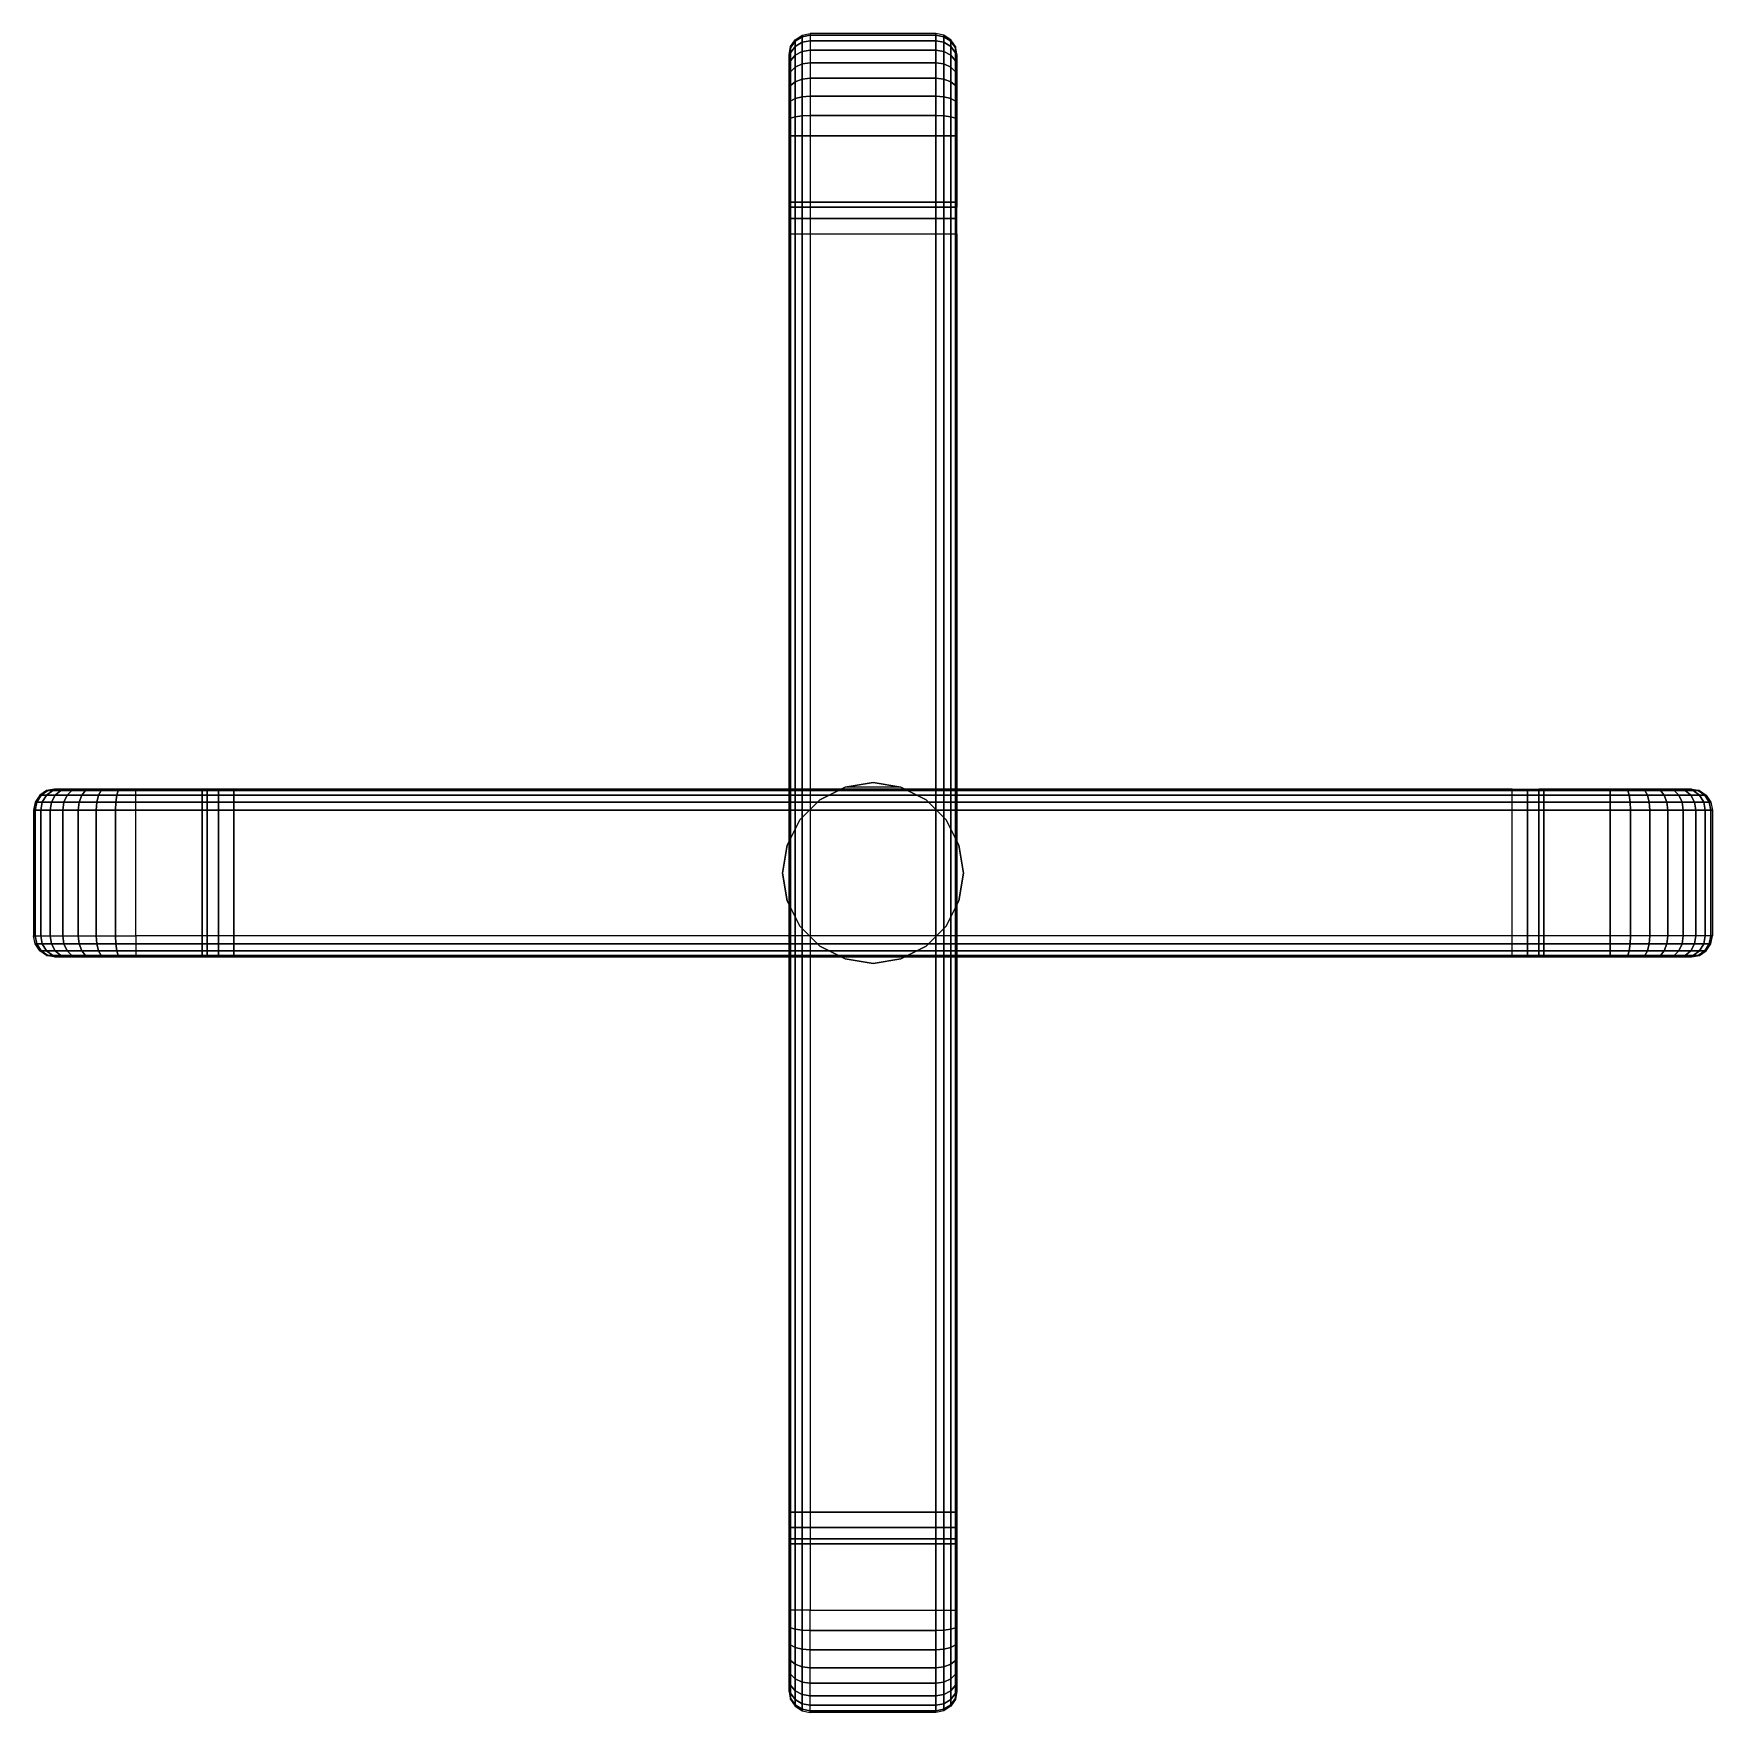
# Model space of a CAD drawing. Extents: x -400 to 400, y -400 to 400.
import ezdxf

# ---------------------------------------------------------------- set-up
doc = ezdxf.new("R2010")
doc.units = 0
doc.header["$MEASUREMENT"] = 0
doc.layers.add('ESTRUTURA', color=253, linetype='CONTINUOUS')

msp = doc.modelspace()

# ---------------------------------------------------------------- linework, layer by layer
at = {"layer": 'ESTRUTURA'}
for points in [[(-33.83, 399.24), (-30, 400), (-30, 399.23, 9.7), (-33.83, 398.48, 9.55)], [(30, 400), (-30, 400), (-30, 399.23, 9.7), (30, 399.23, 9.7)], [(33.82, 399.24), (30, 400), (30, 399.23, 9.7), (33.82, 398.48, 9.55)], [(-40, 390), (-39.24, 393.83), (-39.24, 393.17, 8.5), (-40, 389.42, 7.75)], [(-40, 389.42, 7.75), (-39.24, 393.17, 8.5), (-39.24, 390.87, 16.7), (-40, 387.34, 15.23)], [(-39.24, 393.83), (-37.07, 397.07), (-37.07, 396.35, 9.13), (-39.24, 393.17, 8.5)], [(-39.24, 393.17, 8.5), (-37.07, 396.35, 9.13), (-37.07, 393.87, 17.94), (-39.24, 390.87, 16.7)], [(-39.24, 390.87, 16.7), (-37.07, 393.87, 17.94), (-37.07, 389.71, 26.1), (-39.24, 387.02, 24.3)], [(-37.07, 397.07), (-33.83, 399.24), (-33.83, 398.48, 9.55), (-37.07, 396.35, 9.13)], [(-37.07, 396.35, 9.13), (-33.83, 398.48, 9.55), (-33.83, 395.87, 18.77), (-37.07, 393.87, 17.94)], [(-37.07, 393.87, 17.94), (-33.83, 395.87, 18.77), (-33.83, 391.52, 27.3), (-37.07, 389.71, 26.1)], [(-33.83, 398.48, 9.55), (-30, 399.23, 9.7), (-30, 396.57, 19.06), (-33.83, 395.87, 18.77)], [(-33.83, 395.87, 18.77), (-30, 396.57, 19.06), (-30, 392.15, 27.73), (-33.83, 391.52, 27.3)], [(-33.83, 391.52, 27.3), (-30, 392.15, 27.73), (-30, 386.12, 35.36), (-33.83, 385.58, 34.82)], [(30, 399.23, 9.7), (-30, 399.23, 9.7), (-30, 396.57, 19.06), (30, 396.57, 19.06)], [(30, 396.57, 19.06), (-30, 396.57, 19.06), (-30, 392.15, 27.73), (30, 392.15, 27.73)], [(30, 392.15, 27.73), (-30, 392.15, 27.73), (-30, 386.12, 35.36), (30, 386.12, 35.36)], [(33.82, 398.48, 9.55), (30, 399.23, 9.7), (30, 396.57, 19.06), (33.82, 395.87, 18.77)], [(33.82, 395.87, 18.77), (30, 396.57, 19.06), (30, 392.15, 27.73), (33.82, 391.52, 27.3)], [(33.82, 391.52, 27.3), (30, 392.15, 27.73), (30, 386.12, 35.36), (33.82, 385.58, 34.82)], [(37.07, 397.07), (33.82, 399.24), (33.82, 398.48, 9.55), (37.07, 396.35, 9.13)], [(37.07, 396.35, 9.13), (33.82, 398.48, 9.55), (33.82, 395.87, 18.77), (37.07, 393.87, 17.94)], [(37.07, 393.87, 17.94), (33.82, 395.87, 18.77), (33.82, 391.52, 27.3), (37.07, 389.71, 26.1)], [(39.24, 393.83), (37.07, 397.07), (37.07, 396.35, 9.13), (39.24, 393.17, 8.5)], [(39.24, 393.17, 8.5), (37.07, 396.35, 9.13), (37.07, 393.87, 17.94), (39.24, 390.87, 16.7)], [(39.24, 390.87, 16.7), (37.07, 393.87, 17.94), (37.07, 389.71, 26.1), (39.24, 387.02, 24.3)], [(40, 390), (39.24, 393.83), (39.24, 393.17, 8.5), (40, 389.42, 7.75)], [(40, 389.42, 7.75), (39.24, 393.17, 8.5), (39.24, 390.87, 16.7), (40, 387.34, 15.23)], [(-40, 387.34, 15.23), (-39.24, 390.87, 16.7), (-39.24, 387.02, 24.3), (-40, 383.83, 22.17)], [(-40, 383.83, 22.17), (-39.24, 387.02, 24.3), (-39.24, 381.75, 31), (-40, 379.04, 28.29)], [(-39.24, 387.02, 24.3), (-37.07, 389.71, 26.1), (-37.07, 384.04, 33.29), (-39.24, 381.75, 31)], [(-39.24, 381.75, 31), (-37.07, 384.04, 33.29), (-37.07, 377.08, 39.24), (-39.24, 375.28, 36.54)], [(-37.07, 389.71, 26.1), (-33.83, 391.52, 27.3), (-33.83, 385.58, 34.82), (-37.07, 384.04, 33.29)], [(-37.07, 384.04, 33.29), (-33.83, 385.58, 34.82), (-33.83, 378.29, 41.04), (-37.07, 377.08, 39.24)], [(-33.83, 385.58, 34.82), (-30, 386.12, 35.36), (-30, 378.71, 41.67), (-33.83, 378.29, 41.04)], [(30, 386.12, 35.36), (-30, 386.12, 35.36), (-30, 378.71, 41.67), (30, 378.71, 41.67)], [(33.82, 385.58, 34.82), (30, 386.12, 35.36), (30, 378.71, 41.67), (33.82, 378.29, 41.04)], [(37.07, 389.71, 26.1), (33.82, 391.52, 27.3), (33.82, 385.58, 34.82), (37.07, 384.04, 33.29)], [(37.07, 384.04, 33.29), (33.82, 385.58, 34.82), (33.82, 378.29, 41.04), (37.07, 377.08, 39.24)], [(39.24, 387.02, 24.3), (37.07, 389.71, 26.1), (37.07, 384.04, 33.29), (39.24, 381.75, 31)], [(39.24, 381.75, 31), (37.07, 384.04, 33.29), (37.07, 377.08, 39.24), (39.24, 375.28, 36.54)], [(40, 387.34, 15.23), (39.24, 390.87, 16.7), (39.24, 387.02, 24.3), (40, 383.83, 22.17)], [(40, 383.83, 22.17), (39.24, 387.02, 24.3), (39.24, 381.75, 31), (40, 379.04, 28.29)], [(-40, 379.04, 28.29), (-39.24, 381.75, 31), (-39.24, 375.28, 36.54), (-40, 373.15, 33.36)], [(-39.24, 375.28, 36.54), (-37.07, 377.08, 39.24), (-37.07, 369.09, 43.71), (-39.24, 367.85, 40.71)], [(-37.07, 377.08, 39.24), (-33.83, 378.29, 41.04), (-33.83, 369.92, 45.71), (-37.07, 369.09, 43.71)], [(-33.83, 378.29, 41.04), (-30, 378.71, 41.67), (-30, 370.22, 46.42), (-33.83, 369.92, 45.71)], [(30, 378.71, 41.67), (-30, 378.71, 41.67), (-30, 370.22, 46.42), (30, 370.22, 46.42)], [(33.82, 378.29, 41.04), (30, 378.71, 41.67), (30, 370.22, 46.42), (33.82, 369.92, 45.71)], [(37.07, 377.08, 39.24), (33.82, 378.29, 41.04), (33.82, 369.92, 45.71), (37.07, 369.09, 43.71)], [(39.24, 375.28, 36.54), (37.07, 377.08, 39.24), (37.07, 369.09, 43.71), (39.24, 367.85, 40.71)], [(40, 379.04, 28.29), (39.24, 381.75, 31), (39.24, 375.28, 36.54), (40, 373.15, 33.36)], [(-40, 373.15, 33.36), (-39.24, 375.28, 36.54), (-39.24, 367.85, 40.71), (-40, 366.39, 37.18)], [(-39.24, 367.85, 40.71), (-37.07, 369.09, 43.71), (-37.07, 360.39, 46.54), (-39.24, 359.75, 43.36)], [(-37.07, 369.09, 43.71), (-33.83, 369.92, 45.71), (-33.83, 360.81, 48.67), (-37.07, 360.39, 46.54)], [(-33.83, 369.92, 45.71), (-30, 370.22, 46.42), (-30, 360.96, 49.42), (-33.83, 360.81, 48.67)], [(30, 370.22, 46.42), (-30, 370.22, 46.42), (-30, 360.96, 49.42), (30, 360.96, 49.42)], [(33.82, 369.92, 45.71), (30, 370.22, 46.42), (30, 360.96, 49.42), (33.82, 360.81, 48.67)], [(37.07, 369.09, 43.71), (33.82, 369.92, 45.71), (33.82, 360.81, 48.67), (37.07, 360.39, 46.54)], [(39.24, 367.85, 40.71), (37.07, 369.09, 43.71), (37.07, 360.39, 46.54), (39.24, 359.75, 43.36)], [(40, 373.15, 33.36), (39.24, 375.28, 36.54), (39.24, 367.85, 40.71), (40, 366.39, 37.18)], [(-40, 366.39, 37.18), (-39.24, 367.85, 40.71), (-39.24, 359.75, 43.36), (-40, 359.01, 39.61)], [(-39.24, 359.75, 43.36), (-37.07, 360.39, 46.54), (-37.07, 351.29, 47.62), (-39.24, 351.29, 44.38)], [(-37.07, 360.39, 46.54), (-33.83, 360.81, 48.67), (-33.83, 351.29, 49.79), (-37.07, 351.29, 47.62)], [(-33.83, 360.81, 48.67), (-30, 360.96, 49.42), (-30, 351.29, 50.55), (-33.83, 351.29, 49.79)], [(30, 360.96, 49.42), (-30, 360.96, 49.42), (-30, 351.29, 50.55), (30, 351.29, 50.55)], [(33.82, 360.81, 48.67), (30, 360.96, 49.42), (30, 351.29, 50.55), (33.82, 351.29, 49.79)], [(37.07, 360.39, 46.54), (33.82, 360.81, 48.67), (33.82, 351.29, 49.79), (37.07, 351.29, 47.62)], [(39.24, 359.75, 43.36), (37.07, 360.39, 46.54), (37.07, 351.29, 47.62), (39.24, 351.29, 44.38)], [(40, 366.39, 37.18), (39.24, 367.85, 40.71), (39.24, 359.75, 43.36), (40, 359.01, 39.61)], [(-40, 359.01, 39.61), (-39.24, 359.75, 43.36), (-39.24, 351.29, 44.38), (-40, 351.29, 40.55)], [(40, 359.01, 39.61), (39.24, 359.75, 43.36), (39.24, 351.29, 44.38), (40, 351.29, 40.55)], [(-40, 351.29, 40.55), (-39.24, 351.29, 44.38), (-39.24, -351.29, 44.38), (-40, -351.29, 40.55)], [(-39.24, 351.29, 44.38), (-37.07, 351.29, 47.62), (-37.07, -351.29, 47.62), (-39.24, -351.29, 44.38)], [(-37.07, 351.29, 47.62), (-33.83, 351.29, 49.79), (-33.83, -351.29, 49.79), (-37.07, -351.29, 47.62)], [(-33.83, 351.29, 49.79), (-30, 351.29, 50.55), (-30, -351.29, 50.55), (-33.83, -351.29, 49.79)], [(30, 351.29, 50.55), (-30, 351.29, 50.55), (-30, -351.29, 50.55), (30, -351.29, 50.55)], [(33.82, 351.29, 49.79), (30, 351.29, 50.55), (30, -351.29, 50.55), (33.82, -351.29, 49.79)], [(37.07, 351.29, 47.62), (33.82, 351.29, 49.79), (33.82, -351.29, 49.79), (37.07, -351.29, 47.62)], [(39.24, 351.29, 44.38), (37.07, 351.29, 47.62), (37.07, -351.29, 47.62), (39.24, -351.29, 44.38)], [(40, 351.29, 40.55), (39.24, 351.29, 44.38), (39.24, -351.29, 44.38), (40, -351.29, 40.55)], [(40, 319.6), (-40, 319.6), (-40, 319.6), (40, 319.6)], [(40, 319.6), (-40, 319.6), (-40, 317.33, 7.32), (40, 317.33, 7.32)], [(40, 317.33, 7.32), (-40, 317.33, 7.32), (-40, 311.92, 12.73), (40, 311.92, 12.73)], [(40, 311.92, 12.73), (-40, 311.92, 12.73), (-40, 304.6, 15), (40, 304.6, 15)], [(40, 304.6, 15), (40, -304.6, 15), (-40, -304.6, 15), (-40, 304.6, 15)], [(-390, 40), (-393.83, 39.24), (-393.17, 39.24, 8.5), (-389.42, 40, 7.75)], [(-389.42, 40, 7.75), (-393.17, 39.24, 8.5), (-390.87, 39.24, 16.7), (-387.34, 40, 15.23)], [(-387.34, 40, 15.23), (-390.87, 39.24, 16.7), (-387.02, 39.24, 24.3), (-383.83, 40, 22.17)], [(-383.83, 40, 22.17), (-387.02, 39.24, 24.3), (-381.75, 39.24, 31), (-379.04, 40, 28.29)], [(-379.04, 40, 28.29), (-381.75, 39.24, 31), (-375.28, 39.24, 36.54), (-373.15, 40, 33.36)], [(-373.15, 40, 33.36), (-375.28, 39.24, 36.54), (-367.85, 39.24, 40.71), (-366.39, 40, 37.18)], [(-366.39, 40, 37.18), (-367.85, 39.24, 40.71), (-359.75, 39.24, 43.36), (-359.01, 40, 39.61)], [(-359.01, 40, 39.61), (-359.75, 39.24, 43.36), (-351.29, 39.24, 44.38), (-351.29, 40, 40.55)], [(351.29, 40, 40.55), (351.29, 39.24, 44.38), (-351.29, 39.24, 44.38), (-351.29, 40, 40.55)], [(-319.6, 40), (-319.6, -40), (-319.6, -40), (-319.6, 40)], [(-319.6, 40), (-319.6, -40), (-317.33, -40, 7.32), (-317.33, 40, 7.32)], [(-317.33, 40, 7.32), (-317.33, -40, 7.32), (-311.92, -40, 12.73), (-311.92, 40, 12.73)], [(-311.92, 40, 12.73), (-311.92, -40, 12.73), (-304.6, -40, 15), (-304.6, 40, 15)], [(304.6, 40, 15), (-304.6, 40, 15), (-304.6, -40, 15), (304.6, -40, 15)], [(-13.31, 40.95, 50.55), (-13.31, 40.95, 720), (-25.31, 34.84, 720), (-25.31, 34.84, 50.55)], [(-13.31, 40.95, 720), (0, 43.06, 720), (13.31, 40.95, 720), (-13.31, 40.95, 720)], [(0, 43.06, 50.55), (0, 43.06, 720), (-13.31, 40.95, 720), (-13.31, 40.95, 50.55)], [(13.31, 40.95, 50.55), (13.31, 40.95, 720), (0, 43.06, 720), (0, 43.06, 50.55)], [(25.31, 34.84, 50.55), (25.31, 34.84, 720), (13.31, 40.95, 720), (13.31, 40.95, 50.55)], [(311.92, 40, 12.73), (311.92, -40, 12.73), (304.6, -40, 15), (304.6, 40, 15)], [(317.33, 40, 7.32), (317.33, -40, 7.32), (311.92, -40, 12.73), (311.92, 40, 12.73)], [(319.6, 40), (319.6, -40), (317.33, -40, 7.32), (317.33, 40, 7.32)], [(319.6, 40), (319.6, -40), (319.6, -40), (319.6, 40)], [(359.0099, 40, 39.61), (359.75, 39.24, 43.36), (351.29, 39.24, 44.38), (351.29, 40, 40.55)], [(366.39, 40, 37.18), (367.85, 39.24, 40.71), (359.75, 39.24, 43.36), (359.0099, 40, 39.61)], [(373.1499, 40, 33.36), (375.28, 39.24, 36.54), (367.85, 39.24, 40.71), (366.39, 40, 37.18)], [(379.04, 40, 28.29), (381.7499, 39.24, 31), (375.28, 39.24, 36.54), (373.1499, 40, 33.36)], [(383.83, 40, 22.17), (387.02, 39.24, 24.3), (381.7499, 39.24, 31), (379.04, 40, 28.29)], [(387.34, 40, 15.23), (390.87, 39.24, 16.7), (387.02, 39.24, 24.3), (383.83, 40, 22.17)], [(389.42, 40, 7.75), (393.17, 39.24, 8.5), (390.87, 39.24, 16.7), (387.34, 40, 15.23)], [(390, 40), (393.83, 39.24), (393.17, 39.24, 8.5), (389.42, 40, 7.75)], [(-399.24, 33.82), (-400, 30), (-399.23, 30, 9.7), (-398.48, 33.82, 9.55)], [(-397.07, 37.07), (-399.24, 33.82), (-398.48, 33.82, 9.55), (-396.35, 37.07, 9.13)], [(-398.48, 33.82, 9.55), (-399.23, 30, 9.7), (-396.57, 30, 19.06), (-395.87, 33.82, 18.77)], [(-396.35, 37.07, 9.13), (-398.48, 33.82, 9.55), (-395.87, 33.82, 18.77), (-393.87, 37.07, 17.94)], [(-393.83, 39.24), (-397.07, 37.07), (-396.35, 37.07, 9.13), (-393.17, 39.24, 8.5)], [(-395.87, 33.82, 18.77), (-396.57, 30, 19.06), (-392.15, 30, 27.73), (-391.52, 33.82, 27.3)], [(-393.17, 39.24, 8.5), (-396.35, 37.07, 9.13), (-393.87, 37.07, 17.94), (-390.87, 39.24, 16.7)], [(-393.87, 37.07, 17.94), (-395.87, 33.82, 18.77), (-391.52, 33.82, 27.3), (-389.71, 37.07, 26.1)], [(-390.87, 39.24, 16.7), (-393.87, 37.07, 17.94), (-389.71, 37.07, 26.1), (-387.02, 39.24, 24.3)], [(-391.52, 33.82, 27.3), (-392.15, 30, 27.73), (-386.12, 30, 35.36), (-385.58, 33.82, 34.82)], [(-389.71, 37.07, 26.1), (-391.52, 33.82, 27.3), (-385.58, 33.82, 34.82), (-384.04, 37.07, 33.29)], [(-387.02, 39.24, 24.3), (-389.71, 37.07, 26.1), (-384.04, 37.07, 33.29), (-381.75, 39.24, 31)], [(-385.58, 33.82, 34.82), (-386.12, 30, 35.36), (-378.71, 30, 41.67), (-378.29, 33.82, 41.04)], [(-384.04, 37.07, 33.29), (-385.58, 33.82, 34.82), (-378.29, 33.82, 41.04), (-377.08, 37.07, 39.24)], [(-381.75, 39.24, 31), (-384.04, 37.07, 33.29), (-377.08, 37.07, 39.24), (-375.28, 39.24, 36.54)], [(-378.29, 33.82, 41.04), (-378.71, 30, 41.67), (-370.22, 30, 46.42), (-369.92, 33.82, 45.71)], [(-377.08, 37.07, 39.24), (-378.29, 33.82, 41.04), (-369.92, 33.82, 45.71), (-369.09, 37.07, 43.71)], [(-375.28, 39.24, 36.54), (-377.08, 37.07, 39.24), (-369.09, 37.07, 43.71), (-367.85, 39.24, 40.71)], [(-369.92, 33.82, 45.71), (-370.22, 30, 46.42), (-360.96, 30, 49.42), (-360.81, 33.82, 48.67)], [(-369.09, 37.07, 43.71), (-369.92, 33.82, 45.71), (-360.81, 33.82, 48.67), (-360.39, 37.07, 46.54)], [(-367.85, 39.24, 40.71), (-369.09, 37.07, 43.71), (-360.39, 37.07, 46.54), (-359.75, 39.24, 43.36)], [(-360.81, 33.82, 48.67), (-360.96, 30, 49.42), (-351.29, 30, 50.55), (-351.29, 33.82, 49.79)], [(-360.39, 37.07, 46.54), (-360.81, 33.82, 48.67), (-351.29, 33.82, 49.79), (-351.29, 37.07, 47.62)], [(-359.75, 39.24, 43.36), (-360.39, 37.07, 46.54), (-351.29, 37.07, 47.62), (-351.29, 39.24, 44.38)], [(351.29, 39.24, 44.38), (351.29, 37.07, 47.62), (-351.29, 37.07, 47.62), (-351.29, 39.24, 44.38)], [(351.29, 37.07, 47.62), (351.29, 33.82, 49.79), (-351.29, 33.82, 49.79), (-351.29, 37.07, 47.62)], [(351.29, 33.82, 49.79), (351.29, 30, 50.55), (-351.29, 30, 50.55), (-351.29, 33.82, 49.79)], [(-25.31, 34.84, 50.55), (-25.31, 34.84, 720), (-34.84, 25.31, 720), (-34.84, 25.31, 50.55)], [(34.84, 25.31, 50.55), (34.84, 25.31, 720), (25.31, 34.84, 720), (25.31, 34.84, 50.55)], [(359.75, 39.24, 43.36), (360.39, 37.07, 46.54), (351.29, 37.07, 47.62), (351.29, 39.24, 44.38)], [(360.39, 37.07, 46.54), (360.81, 33.82, 48.67), (351.29, 33.82, 49.79), (351.29, 37.07, 47.62)], [(360.81, 33.82, 48.67), (360.96, 30, 49.42), (351.29, 30, 50.55), (351.29, 33.82, 49.79)], [(367.85, 39.24, 40.71), (369.09, 37.07, 43.71), (360.39, 37.07, 46.54), (359.75, 39.24, 43.36)], [(369.09, 37.07, 43.71), (369.92, 33.82, 45.71), (360.81, 33.82, 48.67), (360.39, 37.07, 46.54)], [(369.92, 33.82, 45.71), (370.22, 30, 46.42), (360.96, 30, 49.42), (360.81, 33.82, 48.67)], [(375.28, 39.24, 36.54), (377.08, 37.07, 39.24), (369.09, 37.07, 43.71), (367.85, 39.24, 40.71)], [(377.08, 37.07, 39.24), (378.29, 33.82, 41.04), (369.92, 33.82, 45.71), (369.09, 37.07, 43.71)], [(378.29, 33.82, 41.04), (378.71, 30, 41.67), (370.22, 30, 46.42), (369.92, 33.82, 45.71)], [(381.7499, 39.24, 31), (384.04, 37.07, 33.29), (377.08, 37.07, 39.24), (375.28, 39.24, 36.54)], [(384.04, 37.07, 33.29), (385.58, 33.82, 34.82), (378.29, 33.82, 41.04), (377.08, 37.07, 39.24)], [(385.58, 33.82, 34.82), (386.12, 30, 35.36), (378.71, 30, 41.67), (378.29, 33.82, 41.04)], [(387.02, 39.24, 24.3), (389.71, 37.07, 26.1), (384.04, 37.07, 33.29), (381.7499, 39.24, 31)], [(389.71, 37.07, 26.1), (391.52, 33.82, 27.3), (385.58, 33.82, 34.82), (384.04, 37.07, 33.29)], [(391.52, 33.82, 27.3), (392.1499, 30, 27.73), (386.12, 30, 35.36), (385.58, 33.82, 34.82)], [(390.87, 39.24, 16.7), (393.8699, 37.07, 17.94), (389.71, 37.07, 26.1), (387.02, 39.24, 24.3)], [(393.8699, 37.07, 17.94), (395.87, 33.82, 18.77), (391.52, 33.82, 27.3), (389.71, 37.07, 26.1)], [(393.17, 39.24, 8.5), (396.35, 37.07, 9.13), (393.8699, 37.07, 17.94), (390.87, 39.24, 16.7)], [(395.87, 33.82, 18.77), (396.57, 30, 19.06), (392.1499, 30, 27.73), (391.52, 33.82, 27.3)], [(393.83, 39.24), (397.07, 37.07), (396.35, 37.07, 9.13), (393.17, 39.24, 8.5)], [(396.35, 37.07, 9.13), (398.48, 33.82, 9.55), (395.87, 33.82, 18.77), (393.8699, 37.07, 17.94)], [(398.48, 33.82, 9.55), (399.23, 30, 9.7), (396.57, 30, 19.06), (395.87, 33.82, 18.77)], [(397.07, 37.07), (399.24, 33.82), (398.48, 33.82, 9.55), (396.35, 37.07, 9.13)], [(399.24, 33.82), (400, 30), (399.23, 30, 9.7), (398.48, 33.82, 9.55)], [(-400, 30), (-400, -30), (-399.23, -30, 9.7), (-399.23, 30, 9.7)], [(-399.23, 30, 9.7), (-399.23, -30, 9.7), (-396.57, -30, 19.06), (-396.57, 30, 19.06)], [(-396.57, 30, 19.06), (-396.57, -30, 19.06), (-392.15, -30, 27.73), (-392.15, 30, 27.73)], [(-392.15, 30, 27.73), (-392.15, -30, 27.73), (-386.12, -30, 35.36), (-386.12, 30, 35.36)], [(-386.12, 30, 35.36), (-386.12, -30, 35.36), (-378.71, -30, 41.67), (-378.71, 30, 41.67)], [(-378.71, 30, 41.67), (-378.71, -30, 41.67), (-370.22, -30, 46.42), (-370.22, 30, 46.42)], [(-370.22, 30, 46.42), (-370.22, -30, 46.42), (-360.96, -30, 49.42), (-360.96, 30, 49.42)], [(-360.96, 30, 49.42), (-360.96, -30, 49.42), (-351.29, -30, 50.55), (-351.29, 30, 50.55)], [(351.29, 30, 50.55), (351.29, -30, 50.55), (-351.29, -30, 50.55), (-351.29, 30, 50.55)], [(-34.84, 25.31, 50.55), (-34.84, 25.31, 720), (-40.95, 13.31, 720), (-40.95, 13.31, 50.55)], [(40.95, 13.31, 50.55), (40.95, 13.31, 720), (34.84, 25.31, 720), (34.84, 25.31, 50.55)], [(360.96, 30, 49.42), (360.96, -30, 49.42), (351.29, -30, 50.55), (351.29, 30, 50.55)], [(370.22, 30, 46.42), (370.22, -30, 46.42), (360.96, -30, 49.42), (360.96, 30, 49.42)], [(378.71, 30, 41.67), (378.71, -30, 41.67), (370.22, -30, 46.42), (370.22, 30, 46.42)], [(386.12, 30, 35.36), (386.12, -30, 35.36), (378.71, -30, 41.67), (378.71, 30, 41.67)], [(392.1499, 30, 27.73), (392.1499, -30, 27.73), (386.12, -30, 35.36), (386.12, 30, 35.36)], [(396.57, 30, 19.06), (396.57, -30, 19.06), (392.1499, -30, 27.73), (392.1499, 30, 27.73)], [(399.23, 30, 9.7), (399.23, -30, 9.7), (396.57, -30, 19.06), (396.57, 30, 19.06)], [(400, 30), (400, -30), (399.23, -30, 9.7), (399.23, 30, 9.7)], [(-40.95, 13.31, 50.55), (-40.95, 13.31, 720), (-43.06, 0, 720), (-43.06, 0, 50.55)], [(43.06, 0, 50.55), (43.06, 0, 720), (40.95, 13.31, 720), (40.95, 13.31, 50.55)], [(-43.06, 0, 50.55), (-43.06, 0, 720), (-40.95, -13.31, 720), (-40.95, -13.31, 50.55)], [(40.95, -13.31, 50.55), (40.95, -13.31, 720), (43.06, 0, 720), (43.06, 0, 50.55)], [(-40.95, -13.31, 50.55), (-40.95, -13.31, 720), (-34.84, -25.31, 720), (-34.84, -25.31, 50.55)], [(34.84, -25.31, 50.55), (34.84, -25.31, 720), (40.95, -13.31, 720), (40.95, -13.31, 50.55)], [(-399.24, -33.83), (-400, -30), (-399.23, -30, 9.7), (-398.48, -33.83, 9.55)], [(-398.48, -33.83, 9.55), (-399.23, -30, 9.7), (-396.57, -30, 19.06), (-395.87, -33.83, 18.77)], [(-395.87, -33.83, 18.77), (-396.57, -30, 19.06), (-392.15, -30, 27.73), (-391.52, -33.83, 27.3)], [(-391.52, -33.83, 27.3), (-392.15, -30, 27.73), (-386.12, -30, 35.36), (-385.58, -33.83, 34.82)], [(-385.58, -33.83, 34.82), (-386.12, -30, 35.36), (-378.71, -30, 41.67), (-378.29, -33.83, 41.04)], [(-378.29, -33.83, 41.04), (-378.71, -30, 41.67), (-370.22, -30, 46.42), (-369.92, -33.83, 45.71)], [(-369.92, -33.83, 45.71), (-370.22, -30, 46.42), (-360.96, -30, 49.42), (-360.81, -33.83, 48.67)], [(-360.81, -33.83, 48.67), (-360.96, -30, 49.42), (-351.29, -30, 50.55), (-351.29, -33.83, 49.79)], [(351.29, -33.83, 49.79), (351.29, -30, 50.55), (-351.29, -30, 50.55), (-351.29, -33.83, 49.79)], [(-34.84, -25.31, 50.55), (-34.84, -25.31, 720), (-25.31, -34.84, 720), (-25.31, -34.84, 50.55)], [(25.31, -34.84, 50.55), (25.31, -34.84, 720), (34.84, -25.31, 720), (34.84, -25.31, 50.55)], [(360.81, -33.83, 48.67), (360.96, -30, 49.42), (351.29, -30, 50.55), (351.29, -33.83, 49.79)], [(369.92, -33.83, 45.71), (370.22, -30, 46.42), (360.96, -30, 49.42), (360.81, -33.83, 48.67)], [(378.29, -33.83, 41.04), (378.71, -30, 41.67), (370.22, -30, 46.42), (369.92, -33.83, 45.71)], [(385.58, -33.83, 34.82), (386.12, -30, 35.36), (378.71, -30, 41.67), (378.29, -33.83, 41.04)], [(391.52, -33.83, 27.3), (392.1499, -30, 27.73), (386.12, -30, 35.36), (385.58, -33.83, 34.82)], [(395.87, -33.83, 18.77), (396.57, -30, 19.06), (392.1499, -30, 27.73), (391.52, -33.83, 27.3)], [(398.48, -33.83, 9.55), (399.23, -30, 9.7), (396.57, -30, 19.06), (395.87, -33.83, 18.77)], [(399.24, -33.83), (400, -30), (399.23, -30, 9.7), (398.48, -33.83, 9.55)], [(-397.07, -37.07), (-399.24, -33.83), (-398.48, -33.83, 9.55), (-396.35, -37.07, 9.13)], [(-396.35, -37.07, 9.13), (-398.48, -33.83, 9.55), (-395.87, -33.83, 18.77), (-393.87, -37.07, 17.94)], [(-393.83, -39.24), (-397.07, -37.07), (-396.35, -37.07, 9.13), (-393.17, -39.24, 8.5)], [(-393.17, -39.24, 8.5), (-396.35, -37.07, 9.13), (-393.87, -37.07, 17.94), (-390.87, -39.24, 16.7)], [(-393.87, -37.07, 17.94), (-395.87, -33.83, 18.77), (-391.52, -33.83, 27.3), (-389.71, -37.07, 26.1)], [(-390.87, -39.24, 16.7), (-393.87, -37.07, 17.94), (-389.71, -37.07, 26.1), (-387.02, -39.24, 24.3)], [(-390, -40), (-393.83, -39.24), (-393.17, -39.24, 8.5), (-389.42, -40, 7.75)], [(-389.42, -40, 7.75), (-393.17, -39.24, 8.5), (-390.87, -39.24, 16.7), (-387.34, -40, 15.23)], [(-389.71, -37.07, 26.1), (-391.52, -33.83, 27.3), (-385.58, -33.83, 34.82), (-384.04, -37.07, 33.29)], [(-387.34, -40, 15.23), (-390.87, -39.24, 16.7), (-387.02, -39.24, 24.3), (-383.83, -40, 22.17)], [(-387.02, -39.24, 24.3), (-389.71, -37.07, 26.1), (-384.04, -37.07, 33.29), (-381.75, -39.24, 31)], [(-383.83, -40, 22.17), (-387.02, -39.24, 24.3), (-381.75, -39.24, 31), (-379.04, -40, 28.29)], [(-384.04, -37.07, 33.29), (-385.58, -33.83, 34.82), (-378.29, -33.83, 41.04), (-377.08, -37.07, 39.24)], [(-381.75, -39.24, 31), (-384.04, -37.07, 33.29), (-377.08, -37.07, 39.24), (-375.28, -39.24, 36.54)], [(-379.04, -40, 28.29), (-381.75, -39.24, 31), (-375.28, -39.24, 36.54), (-373.15, -40, 33.36)], [(-377.08, -37.07, 39.24), (-378.29, -33.83, 41.04), (-369.92, -33.83, 45.71), (-369.09, -37.07, 43.71)], [(-375.28, -39.24, 36.54), (-377.08, -37.07, 39.24), (-369.09, -37.07, 43.71), (-367.85, -39.24, 40.71)], [(-373.15, -40, 33.36), (-375.28, -39.24, 36.54), (-367.85, -39.24, 40.71), (-366.39, -40, 37.18)], [(-369.09, -37.07, 43.71), (-369.92, -33.83, 45.71), (-360.81, -33.83, 48.67), (-360.39, -37.07, 46.54)], [(-367.85, -39.24, 40.71), (-369.09, -37.07, 43.71), (-360.39, -37.07, 46.54), (-359.75, -39.24, 43.36)], [(-366.39, -40, 37.18), (-367.85, -39.24, 40.71), (-359.75, -39.24, 43.36), (-359.01, -40, 39.61)], [(-360.39, -37.07, 46.54), (-360.81, -33.83, 48.67), (-351.29, -33.83, 49.79), (-351.29, -37.07, 47.62)], [(-359.75, -39.24, 43.36), (-360.39, -37.07, 46.54), (-351.29, -37.07, 47.62), (-351.29, -39.24, 44.38)], [(-359.01, -40, 39.61), (-359.75, -39.24, 43.36), (-351.29, -39.24, 44.38), (-351.29, -40, 40.55)], [(351.29, -37.07, 47.62), (351.29, -33.83, 49.79), (-351.29, -33.83, 49.79), (-351.29, -37.07, 47.62)], [(351.29, -39.24, 44.38), (351.29, -37.07, 47.62), (-351.29, -37.07, 47.62), (-351.29, -39.24, 44.38)], [(351.29, -40, 40.55), (351.29, -39.24, 44.38), (-351.29, -39.24, 44.38), (-351.29, -40, 40.55)], [(-25.31, -34.84, 50.55), (-25.31, -34.84, 720), (-13.31, -40.95, 720), (-13.31, -40.95, 50.55)], [(13.31, -40.95, 50.55), (13.31, -40.95, 720), (25.31, -34.84, 720), (25.31, -34.84, 50.55)], [(360.39, -37.07, 46.54), (360.81, -33.83, 48.67), (351.29, -33.83, 49.79), (351.29, -37.07, 47.62)], [(359.75, -39.24, 43.36), (360.39, -37.07, 46.54), (351.29, -37.07, 47.62), (351.29, -39.24, 44.38)], [(359.0099, -40, 39.61), (359.75, -39.24, 43.36), (351.29, -39.24, 44.38), (351.29, -40, 40.55)], [(366.39, -40, 37.18), (367.85, -39.24, 40.71), (359.75, -39.24, 43.36), (359.0099, -40, 39.61)], [(367.85, -39.24, 40.71), (369.09, -37.07, 43.71), (360.39, -37.07, 46.54), (359.75, -39.24, 43.36)], [(369.09, -37.07, 43.71), (369.92, -33.83, 45.71), (360.81, -33.83, 48.67), (360.39, -37.07, 46.54)], [(373.1499, -40, 33.36), (375.28, -39.24, 36.54), (367.85, -39.24, 40.71), (366.39, -40, 37.18)], [(375.28, -39.24, 36.54), (377.08, -37.07, 39.24), (369.09, -37.07, 43.71), (367.85, -39.24, 40.71)], [(377.08, -37.07, 39.24), (378.29, -33.83, 41.04), (369.92, -33.83, 45.71), (369.09, -37.07, 43.71)], [(379.04, -40, 28.29), (381.7499, -39.24, 31), (375.28, -39.24, 36.54), (373.1499, -40, 33.36)], [(381.7499, -39.24, 31), (384.04, -37.07, 33.29), (377.08, -37.07, 39.24), (375.28, -39.24, 36.54)], [(384.04, -37.07, 33.29), (385.58, -33.83, 34.82), (378.29, -33.83, 41.04), (377.08, -37.07, 39.24)], [(383.83, -40, 22.17), (387.02, -39.24, 24.3), (381.7499, -39.24, 31), (379.04, -40, 28.29)], [(387.02, -39.24, 24.3), (389.71, -37.07, 26.1), (384.04, -37.07, 33.29), (381.7499, -39.24, 31)], [(387.34, -40, 15.23), (390.87, -39.24, 16.7), (387.02, -39.24, 24.3), (383.83, -40, 22.17)], [(389.71, -37.07, 26.1), (391.52, -33.83, 27.3), (385.58, -33.83, 34.82), (384.04, -37.07, 33.29)], [(390.87, -39.24, 16.7), (393.8699, -37.07, 17.94), (389.71, -37.07, 26.1), (387.02, -39.24, 24.3)], [(389.42, -40, 7.75), (393.17, -39.24, 8.5), (390.87, -39.24, 16.7), (387.34, -40, 15.23)], [(390, -40), (393.83, -39.24), (393.17, -39.24, 8.5), (389.42, -40, 7.75)], [(393.8699, -37.07, 17.94), (395.87, -33.83, 18.77), (391.52, -33.83, 27.3), (389.71, -37.07, 26.1)], [(393.17, -39.24, 8.5), (396.35, -37.07, 9.13), (393.8699, -37.07, 17.94), (390.87, -39.24, 16.7)], [(393.83, -39.24), (397.07, -37.07), (396.35, -37.07, 9.13), (393.17, -39.24, 8.5)], [(396.35, -37.07, 9.13), (398.48, -33.83, 9.55), (395.87, -33.83, 18.77), (393.8699, -37.07, 17.94)], [(397.07, -37.07), (399.24, -33.83), (398.48, -33.83, 9.55), (396.35, -37.07, 9.13)], [(-13.31, -40.95, 50.55), (-13.31, -40.95, 720), (0, -43.06, 720), (0, -43.06, 50.55)], [(0, -43.06, 50.55), (0, -43.06, 720), (13.31, -40.95, 720), (13.31, -40.95, 50.55)], [(40, -311.92, 12.73), (-40, -311.92, 12.73), (-40, -304.6, 15), (40, -304.6, 15)], [(40, -317.33, 7.32), (-40, -317.33, 7.32), (-40, -311.92, 12.73), (40, -311.92, 12.73)], [(40, -319.6), (-40, -319.6), (-40, -317.33, 7.32), (40, -317.33, 7.32)], [(40, -319.6), (-40, -319.6), (-40, -319.6), (40, -319.6)], [(-40, -359.0099, 39.61), (-39.24, -359.75, 43.36), (-39.24, -351.29, 44.38), (-40, -351.29, 40.55)], [(-39.24, -359.75, 43.36), (-37.07, -360.39, 46.54), (-37.07, -351.29, 47.62), (-39.24, -351.29, 44.38)], [(-37.07, -360.39, 46.54), (-33.83, -360.81, 48.67), (-33.83, -351.29, 49.79), (-37.07, -351.29, 47.62)], [(-33.83, -360.81, 48.67), (-30, -360.96, 49.42), (-30, -351.29, 50.55), (-33.83, -351.29, 49.79)], [(30, -360.96, 49.42), (-30, -360.96, 49.42), (-30, -351.29, 50.55), (30, -351.29, 50.55)], [(33.82, -360.81, 48.67), (30, -360.96, 49.42), (30, -351.29, 50.55), (33.82, -351.29, 49.79)], [(37.07, -360.39, 46.54), (33.82, -360.81, 48.67), (33.82, -351.29, 49.79), (37.07, -351.29, 47.62)], [(39.24, -359.75, 43.36), (37.07, -360.39, 46.54), (37.07, -351.29, 47.62), (39.24, -351.29, 44.38)], [(40, -359.0099, 39.61), (39.24, -359.75, 43.36), (39.24, -351.29, 44.38), (40, -351.29, 40.55)], [(-40, -366.39, 37.18), (-39.24, -367.85, 40.71), (-39.24, -359.75, 43.36), (-40, -359.0099, 39.61)], [(-39.24, -367.85, 40.71), (-37.07, -369.09, 43.71), (-37.07, -360.39, 46.54), (-39.24, -359.75, 43.36)], [(39.24, -367.85, 40.71), (37.07, -369.09, 43.71), (37.07, -360.39, 46.54), (39.24, -359.75, 43.36)], [(40, -366.39, 37.18), (39.24, -367.85, 40.71), (39.24, -359.75, 43.36), (40, -359.0099, 39.61)], [(-40, -373.1499, 33.36), (-39.24, -375.28, 36.54), (-39.24, -367.85, 40.71), (-40, -366.39, 37.18)], [(-39.24, -375.28, 36.54), (-37.07, -377.08, 39.24), (-37.07, -369.09, 43.71), (-39.24, -367.85, 40.71)], [(-37.07, -369.09, 43.71), (-33.83, -369.92, 45.71), (-33.83, -360.81, 48.67), (-37.07, -360.39, 46.54)], [(-33.83, -369.92, 45.71), (-30, -370.22, 46.42), (-30, -360.96, 49.42), (-33.83, -360.81, 48.67)], [(30, -370.22, 46.42), (-30, -370.22, 46.42), (-30, -360.96, 49.42), (30, -360.96, 49.42)], [(33.82, -369.92, 45.71), (30, -370.22, 46.42), (30, -360.96, 49.42), (33.82, -360.81, 48.67)], [(37.07, -369.09, 43.71), (33.82, -369.92, 45.71), (33.82, -360.81, 48.67), (37.07, -360.39, 46.54)], [(39.24, -375.28, 36.54), (37.07, -377.08, 39.24), (37.07, -369.09, 43.71), (39.24, -367.85, 40.71)], [(40, -373.1499, 33.36), (39.24, -375.28, 36.54), (39.24, -367.85, 40.71), (40, -366.39, 37.18)], [(-40, -379.04, 28.29), (-39.24, -381.7499, 31), (-39.24, -375.28, 36.54), (-40, -373.1499, 33.36)], [(-39.24, -381.7499, 31), (-37.07, -384.04, 33.29), (-37.07, -377.08, 39.24), (-39.24, -375.28, 36.54)], [(-37.07, -377.08, 39.24), (-33.83, -378.29, 41.04), (-33.83, -369.92, 45.71), (-37.07, -369.09, 43.71)], [(-33.83, -378.29, 41.04), (-30, -378.71, 41.67), (-30, -370.22, 46.42), (-33.83, -369.92, 45.71)], [(30, -378.71, 41.67), (-30, -378.71, 41.67), (-30, -370.22, 46.42), (30, -370.22, 46.42)], [(33.82, -378.29, 41.04), (30, -378.71, 41.67), (30, -370.22, 46.42), (33.82, -369.92, 45.71)], [(37.07, -377.08, 39.24), (33.82, -378.29, 41.04), (33.82, -369.92, 45.71), (37.07, -369.09, 43.71)], [(39.24, -381.7499, 31), (37.07, -384.04, 33.29), (37.07, -377.08, 39.24), (39.24, -375.28, 36.54)], [(40, -379.04, 28.29), (39.24, -381.7499, 31), (39.24, -375.28, 36.54), (40, -373.1499, 33.36)], [(-40, -383.83, 22.17), (-39.24, -387.02, 24.3), (-39.24, -381.7499, 31), (-40, -379.04, 28.29)], [(-40, -387.34, 15.23), (-39.24, -390.87, 16.7), (-39.24, -387.02, 24.3), (-40, -383.83, 22.17)], [(-39.24, -387.02, 24.3), (-37.07, -389.71, 26.1), (-37.07, -384.04, 33.29), (-39.24, -381.7499, 31)], [(-37.07, -384.04, 33.29), (-33.83, -385.58, 34.82), (-33.83, -378.29, 41.04), (-37.07, -377.08, 39.24)], [(-33.83, -385.58, 34.82), (-30, -386.12, 35.36), (-30, -378.71, 41.67), (-33.83, -378.29, 41.04)], [(30, -386.12, 35.36), (-30, -386.12, 35.36), (-30, -378.71, 41.67), (30, -378.71, 41.67)], [(33.82, -385.58, 34.82), (30, -386.12, 35.36), (30, -378.71, 41.67), (33.82, -378.29, 41.04)], [(37.07, -384.04, 33.29), (33.82, -385.58, 34.82), (33.82, -378.29, 41.04), (37.07, -377.08, 39.24)], [(39.24, -387.02, 24.3), (37.07, -389.71, 26.1), (37.07, -384.04, 33.29), (39.24, -381.7499, 31)], [(40, -383.83, 22.17), (39.24, -387.02, 24.3), (39.24, -381.7499, 31), (40, -379.04, 28.29)], [(40, -387.34, 15.23), (39.24, -390.87, 16.7), (39.24, -387.02, 24.3), (40, -383.83, 22.17)], [(-40, -389.42, 7.75), (-39.24, -393.17, 8.5), (-39.24, -390.87, 16.7), (-40, -387.34, 15.23)], [(-40, -390), (-39.24, -393.83), (-39.24, -393.17, 8.5), (-40, -389.42, 7.75)], [(-39.24, -390.87, 16.7), (-37.07, -393.8699, 17.94), (-37.07, -389.71, 26.1), (-39.24, -387.02, 24.3)], [(-39.24, -393.17, 8.5), (-37.07, -396.35, 9.13), (-37.07, -393.8699, 17.94), (-39.24, -390.87, 16.7)], [(-37.07, -389.71, 26.1), (-33.83, -391.52, 27.3), (-33.83, -385.58, 34.82), (-37.07, -384.04, 33.29)], [(-37.07, -393.8699, 17.94), (-33.83, -395.87, 18.77), (-33.83, -391.52, 27.3), (-37.07, -389.71, 26.1)], [(-33.83, -391.52, 27.3), (-30, -392.1499, 27.73), (-30, -386.12, 35.36), (-33.83, -385.58, 34.82)], [(-33.83, -395.87, 18.77), (-30, -396.57, 19.06), (-30, -392.1499, 27.73), (-33.83, -391.52, 27.3)], [(30, -392.1499, 27.73), (-30, -392.1499, 27.73), (-30, -386.12, 35.36), (30, -386.12, 35.36)], [(33.82, -391.52, 27.3), (30, -392.1499, 27.73), (30, -386.12, 35.36), (33.82, -385.58, 34.82)], [(33.82, -395.87, 18.77), (30, -396.57, 19.06), (30, -392.1499, 27.73), (33.82, -391.52, 27.3)], [(37.07, -389.71, 26.1), (33.82, -391.52, 27.3), (33.82, -385.58, 34.82), (37.07, -384.04, 33.29)], [(37.07, -393.8699, 17.94), (33.82, -395.87, 18.77), (33.82, -391.52, 27.3), (37.07, -389.71, 26.1)], [(39.24, -390.87, 16.7), (37.07, -393.8699, 17.94), (37.07, -389.71, 26.1), (39.24, -387.02, 24.3)], [(39.24, -393.17, 8.5), (37.07, -396.35, 9.13), (37.07, -393.8699, 17.94), (39.24, -390.87, 16.7)], [(40, -389.42, 7.75), (39.24, -393.17, 8.5), (39.24, -390.87, 16.7), (40, -387.34, 15.23)], [(40, -390), (39.24, -393.83), (39.24, -393.17, 8.5), (40, -389.42, 7.75)], [(-39.24, -393.83), (-37.07, -397.07), (-37.07, -396.35, 9.13), (-39.24, -393.17, 8.5)], [(-37.07, -396.35, 9.13), (-33.83, -398.48, 9.55), (-33.83, -395.87, 18.77), (-37.07, -393.8699, 17.94)], [(-37.07, -397.07), (-33.83, -399.24), (-33.83, -398.48, 9.55), (-37.07, -396.35, 9.13)], [(-33.83, -398.48, 9.55), (-30, -399.23, 9.7), (-30, -396.57, 19.06), (-33.83, -395.87, 18.77)], [(-33.83, -399.24), (-30, -400), (-30, -399.23, 9.7), (-33.83, -398.48, 9.55)], [(30, -396.57, 19.06), (-30, -396.57, 19.06), (-30, -392.1499, 27.73), (30, -392.1499, 27.73)], [(30, -399.23, 9.7), (-30, -399.23, 9.7), (-30, -396.57, 19.06), (30, -396.57, 19.06)], [(30, -400), (-30, -400), (-30, -399.23, 9.7), (30, -399.23, 9.7)], [(33.82, -398.48, 9.55), (30, -399.23, 9.7), (30, -396.57, 19.06), (33.82, -395.87, 18.77)], [(33.82, -399.24), (30, -400), (30, -399.23, 9.7), (33.82, -398.48, 9.55)], [(37.07, -396.35, 9.13), (33.82, -398.48, 9.55), (33.82, -395.87, 18.77), (37.07, -393.8699, 17.94)], [(37.07, -397.07), (33.82, -399.24), (33.82, -398.48, 9.55), (37.07, -396.35, 9.13)], [(39.24, -393.83), (37.07, -397.07), (37.07, -396.35, 9.13), (39.24, -393.17, 8.5)]]:
    msp.add_3dface(points, dxfattribs=at)
for points, invisible_edges in [([(-40, 390), (-40, 319.6), (-40, 317.33, 7.32), (-40, 389.42, 7.75)], 4), ([(-40, 389.42, 7.75), (-40, 387.34, 15.23), (-40, 383.83, 22.17), (-40, 317.33, 7.32)], 12), ([(40, 390), (40, 319.6), (40, 317.33, 7.32), (40, 389.42, 7.75)], 4), ([(40, 389.42, 7.75), (40, 387.34, 15.23), (40, 383.83, 22.17), (40, 317.33, 7.32)], 12), ([(-40, 379.04, 28.29), (-40, 383.83, 22.17), (-40, 317.33, 7.32), (-40, 379.04, 28.29)], 2), ([(-40, 366.39, 37.18), (-40, 373.15, 33.36), (-40, 379.04, 28.29), (-40, 317.33, 7.32)], 12), ([(40, 379.04, 28.29), (40, 383.83, 22.17), (40, 317.33, 7.32), (40, 379.04, 28.29)], 2), ([(40, 366.39, 37.18), (40, 373.15, 33.36), (40, 379.04, 28.29), (40, 317.33, 7.32)], 12), ([(-40, 359.01, 39.61), (-40, 311.92, 12.73), (-40, 317.33, 7.32), (-40, 366.39, 37.18)], 5), ([(40, 359.01, 39.61), (40, 311.92, 12.73), (40, 317.33, 7.32), (40, 366.39, 37.18)], 5), ([(-40, 351.29, 40.55), (-40, 304.6, 15), (-40, 311.92, 12.73), (-40, 359.01, 39.61)], 5), ([(40, 351.29, 40.55), (40, 304.6, 15), (40, 311.92, 12.73), (40, 359.01, 39.61)], 5), ([(-40, -304.6, 15), (-40, -351.29, 40.55), (-40, 351.29, 40.55), (-40, 304.6, 15)], 5), ([(40, -304.6, 15), (40, -351.29, 40.55), (40, 351.29, 40.55), (40, 304.6, 15)], 5), ([(-390, 40), (-319.6, 40), (-317.33, 40, 7.32), (-389.42, 40, 7.75)], 4), ([(-389.42, 40, 7.75), (-387.34, 40, 15.23), (-383.83, 40, 22.17), (-317.33, 40, 7.32)], 12), ([(-379.04, 40, 28.29), (-383.83, 40, 22.17), (-317.33, 40, 7.32), (-379.04, 40, 28.29)], 2), ([(-366.39, 40, 37.18), (-373.15, 40, 33.36), (-379.04, 40, 28.29), (-317.33, 40, 7.32)], 12), ([(-359.01, 40, 39.61), (-311.92, 40, 12.73), (-317.33, 40, 7.32), (-366.39, 40, 37.18)], 5), ([(-351.29, 40, 40.55), (-304.6, 40, 15), (-311.92, 40, 12.73), (-359.01, 40, 39.61)], 5), ([(-304.6, 40, 15), (-351.29, 40, 40.55), (351.29, 40, 40.55), (304.6, 40, 15)], 5), ([(-25.31, 34.84, 720), (25.31, 34.84, 720), (13.31, 40.95, 720), (-13.31, 40.95, 720)], 5), ([(351.29, 40, 40.55), (304.6, 40, 15), (311.92, 40, 12.73), (359.0099, 40, 39.61)], 5), ([(359.0099, 40, 39.61), (311.92, 40, 12.73), (317.33, 40, 7.32), (366.39, 40, 37.18)], 5), ([(379.04, 40, 28.29), (383.83, 40, 22.17), (317.33, 40, 7.32), (379.04, 40, 28.29)], 2), ([(390, 40), (319.6, 40), (317.33, 40, 7.32), (389.42, 40, 7.75)], 4), ([(366.39, 40, 37.18), (373.1499, 40, 33.36), (379.04, 40, 28.29), (317.33, 40, 7.32)], 12), ([(389.42, 40, 7.75), (387.34, 40, 15.23), (383.83, 40, 22.17), (317.33, 40, 7.32)], 12), ([(34.84, 25.31, 720), (-34.84, 25.31, 720), (-25.31, 34.84, 720), (25.31, 34.84, 720)], 5), ([(-40.95, 13.31, 720), (40.95, 13.31, 720), (34.84, 25.31, 720), (-34.84, 25.31, 720)], 5), ([(-40.95, 13.31, 720), (40.95, 13.31, 720), (43.06, 0, 720), (-43.06, 0, 720)], 5), ([(43.06, 0, 720), (-43.06, 0, 720), (-40.95, -13.31, 720), (40.95, -13.31, 720)], 5), ([(-40.95, -13.31, 720), (40.95, -13.31, 720), (34.84, -25.31, 720), (-34.84, -25.31, 720)], 5), ([(34.84, -25.31, 720), (-34.84, -25.31, 720), (-25.31, -34.84, 720), (25.31, -34.84, 720)], 5), ([(-390, -40), (-319.6, -40), (-317.33, -40, 7.32), (-389.42, -40, 7.75)], 4), ([(-389.42, -40, 7.75), (-387.34, -40, 15.23), (-383.83, -40, 22.17), (-317.33, -40, 7.32)], 12), ([(-379.04, -40, 28.29), (-383.83, -40, 22.17), (-317.33, -40, 7.32), (-379.04, -40, 28.29)], 2), ([(-366.39, -40, 37.18), (-373.15, -40, 33.36), (-379.04, -40, 28.29), (-317.33, -40, 7.32)], 12), ([(-359.01, -40, 39.61), (-311.92, -40, 12.73), (-317.33, -40, 7.32), (-366.39, -40, 37.18)], 5), ([(-351.29, -40, 40.55), (-304.6, -40, 15), (-311.92, -40, 12.73), (-359.01, -40, 39.61)], 5), ([(-304.6, -40, 15), (-351.29, -40, 40.55), (351.29, -40, 40.55), (304.6, -40, 15)], 5), ([(-25.31, -34.84, 720), (25.31, -34.84, 720), (13.31, -40.95, 720), (-13.31, -40.95, 720)], 5), ([(351.29, -40, 40.55), (304.6, -40, 15), (311.92, -40, 12.73), (359.0099, -40, 39.61)], 5), ([(359.0099, -40, 39.61), (311.92, -40, 12.73), (317.33, -40, 7.32), (366.39, -40, 37.18)], 5), ([(379.04, -40, 28.29), (383.83, -40, 22.17), (317.33, -40, 7.32), (379.04, -40, 28.29)], 2), ([(390, -40), (319.6, -40), (317.33, -40, 7.32), (389.42, -40, 7.75)], 4), ([(366.39, -40, 37.18), (373.1499, -40, 33.36), (379.04, -40, 28.29), (317.33, -40, 7.32)], 12), ([(389.42, -40, 7.75), (387.34, -40, 15.23), (383.83, -40, 22.17), (317.33, -40, 7.32)], 12), ([(13.31, -40.95, 720), (-13.31, -40.95, 720), (0, -43.06, 720), (13.31, -40.95, 720)], 1), ([(-40, -351.29, 40.55), (-40, -304.6, 15), (-40, -311.92, 12.73), (-40, -359.0099, 39.61)], 5), ([(-40, -359.0099, 39.61), (-40, -311.92, 12.73), (-40, -317.33, 7.32), (-40, -366.39, 37.18)], 5), ([(40, -351.29, 40.55), (40, -304.6, 15), (40, -311.92, 12.73), (40, -359.0099, 39.61)], 5), ([(40, -359.0099, 39.61), (40, -311.92, 12.73), (40, -317.33, 7.32), (40, -366.39, 37.18)], 5), ([(-40, -379.04, 28.29), (-40, -383.83, 22.17), (-40, -317.33, 7.32), (-40, -379.04, 28.29)], 2), ([(-40, -390), (-40, -319.6), (-40, -317.33, 7.32), (-40, -389.42, 7.75)], 4), ([(-40, -389.42, 7.75), (-40, -387.34, 15.23), (-40, -383.83, 22.17), (-40, -317.33, 7.32)], 12), ([(-40, -366.39, 37.18), (-40, -373.1499, 33.36), (-40, -379.04, 28.29), (-40, -317.33, 7.32)], 12), ([(40, -379.04, 28.29), (40, -383.83, 22.17), (40, -317.33, 7.32), (40, -379.04, 28.29)], 2), ([(40, -389.42, 7.75), (40, -387.34, 15.23), (40, -383.83, 22.17), (40, -317.33, 7.32)], 12), ([(40, -390), (40, -319.6), (40, -317.33, 7.32), (40, -389.42, 7.75)], 4), ([(40, -366.39, 37.18), (40, -373.1499, 33.36), (40, -379.04, 28.29), (40, -317.33, 7.32)], 12)]:
    msp.add_3dface(points, dxfattribs=dict(at, invisible_edges=invisible_edges))

doc.saveas('drawing.dxf')
